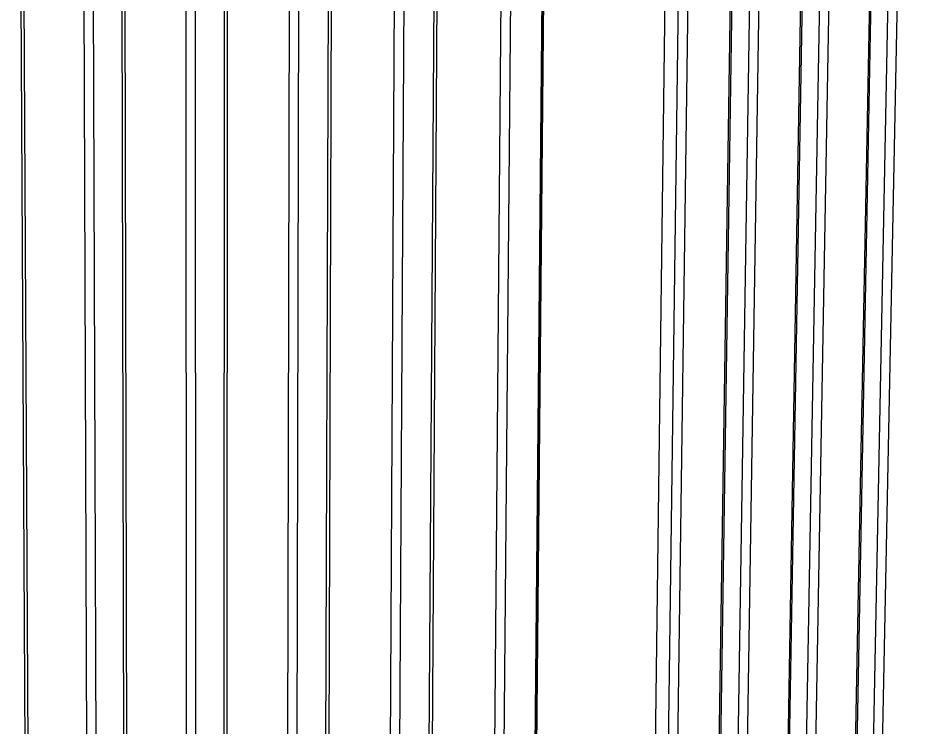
# Model space of a CAD drawing. Header units: millimetres. Extents: x -1283 to 2747, y -259 to 2557.
# Drawn here: x -142.5 to 202.1, y 172.9 to 447.1 of the extents above; entities that cross this region are included whole.
import ezdxf

# ---------------------------------------------------------------- set-up
doc = ezdxf.new("R2010")
doc.units = ezdxf.units.MM
doc.header["$MEASUREMENT"] = 0
doc.layers.add('Utwórz2D linie widoczne', color=7, linetype='Continuous', true_color=0x000000)

msp = doc.modelspace()

# ---------------------------------------------------------------- linework, layer by layer
at = {"layer": 'Utwórz2D linie widoczne'}
for p, q in [((-139.36, 113.88), (-142.52, 689.88)), ((-141.49, 689.39), (-138.37, 113.1)), ((198.49, 690.11), (187.22, 113.57)), ((202.12, 690.24), (190.7, 113.77)), ((180.34, 107.89), (191.34, 686.29)), ((191.76, 686.62), (180.75, 108.41)), ((-115.6, 106.62), (-117.72, 685.03)), ((-112.07, 106.83), (-114.03, 685.17)), ((-101.32, 103.06), (-102.81, 682.61)), ((-101.75, 682.1), (-100.3, 102.27)), ((171.37, 680.16), (161.16, 98.79)), ((175.04, 680.3), (164.67, 99)), ((-77.23, 95.71), (-77.65, 677.68)), ((-73.67, 95.92), (-73.94, 677.82)), ((154.12, 93.01), (164.05, 676.27)), ((164.48, 676.61), (154.54, 93.54)), ((-62.76, 92.1), (-62.54, 675.23)), ((-61.45, 674.71), (-61.72, 91.3)), ((-38.33, 84.65), (-37.01, 670.23)), ((-34.76, 84.87), (-33.28, 670.37)), ((143.72, 670.03), (134.61, 83.75)), ((147.43, 670.17), (138.16, 83.96)), ((-23.68, 81.02), (-21.7, 667.76)), ((-20.58, 667.21), (-22.62, 80.18)), ((127.41, 77.86), (136.23, 666.06)), ((136.68, 666.4), (127.85, 78.43)), ((1.09, 73.44), (4.21, 662.67)), ((4.68, 73.66), (7.96, 662.81)), ((15.93, 69.76), (19.72, 660.16)), ((20.87, 659.61), (17.02, 68.91)), ((110.36, 660.26), (102.45, 56.89)), ((115.54, 659.69), (107.57, 68.42)), ((119.3, 659.84), (111.16, 68.64)), ((41.05, 62.08), (46.01, 655)), ((44.66, 62.3), (49.78, 655.15)), ((62.07, 658.12), (56.44, 68.86)), ((62.54, 658.03), (56.9, 69.43)), ((57.03, 53.73), (62.83, 657.98))]:
    msp.add_line(p, q, dxfattribs=at)

doc.saveas('drawing.dxf')
